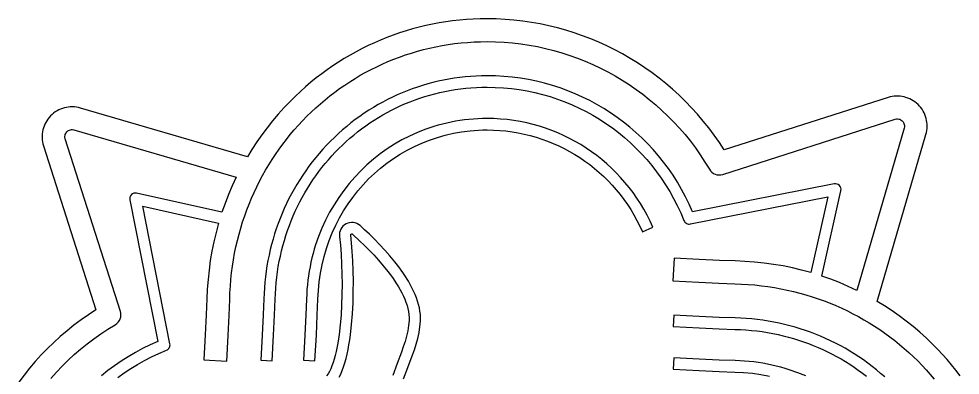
# Model space of a CAD drawing. Header units: millimetres. Extents: x 29.5 to 102.7, y 29.5 to 102.7.
# Drawn here: x 33.3 to 98.9, y 77.9 to 102.7 of the extents above; entities that cross this region are included whole.
import ezdxf

# ---------------------------------------------------------------- set-up
doc = ezdxf.new("R2010")
doc.units = ezdxf.units.MM
doc.layers.add('LOGO', color=7, linetype='Continuous')

msp = doc.modelspace()

# ---------------------------------------------------------------- linework, layer by layer
at = {"layer": 'LOGO'}
for points in [[(98.914, 77.88), (98.622, 78.26), (98.32, 78.633), (98.008, 79), (97.686, 79.361), (97.354, 79.714), (97.012, 80.061), (96.565, 80.491), (96.106, 80.905), (95.636, 81.303), (95.155, 81.686), (94.664, 82.054), (94.163, 82.405), (93.651, 82.741), (93.13, 83.06), (96.526, 94.695), (96.562, 94.835), (96.587, 94.976), (96.603, 95.117), (96.61, 95.257), (96.607, 95.398), (96.594, 95.537), (96.573, 95.674), (96.542, 95.81), (96.502, 95.943), (96.453, 96.074), (96.396, 96.201), (96.33, 96.324), (96.255, 96.444), (96.172, 96.558), (96.08, 96.668), (95.98, 96.771), (95.874, 96.868), (95.762, 96.957), (95.645, 97.037), (95.524, 97.108), (95.399, 97.171), (95.27, 97.226), (95.138, 97.271), (95.004, 97.308), (94.867, 97.335), (94.729, 97.353), (94.59, 97.362), (94.45, 97.362), (94.309, 97.352), (94.169, 97.332), (94.029, 97.303), (93.891, 97.264), (82.471, 93.612), (82.129, 94.135), (81.772, 94.646), (81.399, 95.143), (81.012, 95.627), (80.611, 96.097), (80.196, 96.553), (79.767, 96.995), (79.326, 97.423), (78.872, 97.836), (78.406, 98.234), (77.928, 98.617), (77.439, 98.985), (76.939, 99.337), (76.429, 99.674), (75.909, 99.994), (75.379, 100.298), (74.84, 100.586), (74.293, 100.856), (73.737, 101.11), (73.173, 101.346), (72.602, 101.565), (72.023, 101.766), (71.438, 101.949), (70.847, 102.114), (70.25, 102.26), (69.648, 102.388), (69.041, 102.497), (68.429, 102.586), (67.814, 102.656), (67.194, 102.706), (66.571, 102.737), (65.946, 102.747), (65.461, 102.741), (64.978, 102.723), (64.497, 102.694), (64.019, 102.652), (63.543, 102.599), (63.07, 102.535), (62.599, 102.459), (62.132, 102.371), (61.668, 102.272), (61.207, 102.162), (60.749, 102.041), (60.295, 101.908), (59.845, 101.765), (59.399, 101.61), (58.957, 101.444), (58.519, 101.268), (58.086, 101.08), (57.657, 100.882), (57.233, 100.673), (56.814, 100.454), (56.4, 100.224), (55.992, 99.983), (55.589, 99.732), (55.191, 99.471), (54.799, 99.199), (54.414, 98.917), (54.034, 98.625), (53.66, 98.323), (53.293, 98.011), (52.933, 97.689), (52.579, 97.357), (52.232, 97.015), (51.803, 96.568), (51.389, 96.109), (50.99, 95.639), (50.607, 95.159), (50.24, 94.667), (49.888, 94.166), (49.553, 93.654), (49.234, 93.134), (37.598, 96.531), (37.458, 96.567), (37.318, 96.593), (37.177, 96.609), (37.036, 96.615), (36.896, 96.612), (36.757, 96.6), (36.619, 96.578), (36.484, 96.547), (36.35, 96.507), (36.22, 96.459), (36.093, 96.401), (35.969, 96.335), (35.85, 96.26), (35.735, 96.177), (35.626, 96.085), (35.522, 95.985), (35.426, 95.879), (35.337, 95.767), (35.257, 95.65), (35.185, 95.529), (35.122, 95.404), (35.068, 95.275), (35.022, 95.143), (34.986, 95.009), (34.959, 94.873), (34.94, 94.734), (34.931, 94.595), (34.932, 94.455), (34.942, 94.315), (34.961, 94.174), (34.991, 94.034), (35.03, 93.896), (38.682, 82.476), (38.158, 82.134), (37.648, 81.776), (37.15, 81.403), (36.666, 81.015), (36.196, 80.614), (35.74, 80.198), (35.297, 79.769), (34.87, 79.327), (34.456, 78.873), (34.058, 78.407), (33.675, 77.929), (33.307, 77.44)], [(40.197, 77.751), (40.643, 78.073), (41.103, 78.379), (41.577, 78.668), (42.063, 78.942), (42.561, 79.198), (43.072, 79.437), (43.596, 79.658), (43.658, 79.69), (43.713, 79.732), (43.759, 79.781), (43.796, 79.837), (43.823, 79.899), (43.84, 79.965), (43.845, 80.033), (43.838, 80.103), (41.938, 89.688), (47.227, 88.5), (47.053, 87.862), (46.899, 87.217), (46.766, 86.566), (46.653, 85.909), (46.562, 85.246), (46.492, 84.579), (46.443, 83.907), (46.416, 83.231), (46.373, 82.131), (46.304, 80.727), (46.211, 78.982), (47.797, 78.892), (47.893, 80.691), (47.961, 82.088), (48.003, 83.193), (48.02, 83.664), (48.048, 84.131), (48.087, 84.595), (48.136, 85.055), (48.197, 85.512), (48.268, 85.964), (48.349, 86.413), (48.44, 86.858), (48.542, 87.298), (48.654, 87.734), (48.775, 88.166), (48.907, 88.592), (49.048, 89.014), (49.198, 89.432), (49.358, 89.844), (49.527, 90.251), (49.705, 90.653), (49.893, 91.049), (50.089, 91.44), (50.293, 91.825), (50.507, 92.204), (50.728, 92.577), (50.958, 92.944), (51.197, 93.305), (51.443, 93.66), (51.697, 94.008), (51.959, 94.35), (52.229, 94.685), (52.506, 95.013), (52.791, 95.334), (53.083, 95.648), (53.382, 95.954), (53.688, 96.254), (54.001, 96.546), (54.321, 96.83), (54.648, 97.106), (54.98, 97.375), (55.32, 97.635), (55.665, 97.887), (56.017, 98.131), (56.374, 98.367), (56.738, 98.594), (57.107, 98.812), (57.481, 99.022), (57.862, 99.222), (58.247, 99.414), (58.638, 99.596), (59.033, 99.769), (59.434, 99.932), (59.839, 100.086), (60.25, 100.23), (60.664, 100.365), (61.083, 100.489), (61.506, 100.603), (61.934, 100.707), (62.365, 100.801), (62.801, 100.884), (63.24, 100.956), (63.682, 101.017), (64.129, 101.068), (64.578, 101.108), (65.031, 101.136), (65.487, 101.153), (65.946, 101.159), (66.539, 101.149), (67.129, 101.12), (67.716, 101.07), (68.299, 101.002), (68.878, 100.915), (69.453, 100.808), (70.023, 100.684), (70.587, 100.541), (71.146, 100.38), (71.699, 100.201), (72.245, 100.005), (72.784, 99.791), (73.316, 99.56), (73.839, 99.313), (74.355, 99.049), (74.861, 98.769), (75.359, 98.472), (75.847, 98.16), (76.325, 97.832), (76.793, 97.489), (77.25, 97.131), (77.695, 96.757), (78.129, 96.37), (78.551, 95.968), (78.96, 95.551), (79.356, 95.121), (79.739, 94.677), (80.108, 94.22), (80.463, 93.75), (80.803, 93.267), (81.128, 92.771), (81.437, 92.262), (81.516, 92.151), (81.611, 92.056), (81.719, 91.98), (81.838, 91.923), (81.965, 91.886), (82.097, 91.87), (82.231, 91.877), (82.364, 91.907), (94.379, 95.749), (94.471, 95.771), (94.556, 95.775), (94.632, 95.765), (94.7, 95.745), (94.759, 95.718), (94.808, 95.688), (94.877, 95.632), (94.935, 95.565), (94.966, 95.517), (94.994, 95.459), (95.016, 95.392), (95.028, 95.315), (95.027, 95.231), (95.008, 95.138), (91.708, 83.828), (91.11, 84.107), (90.504, 84.367), (89.889, 84.606), (89.267, 84.826), (90.602, 90.774), (90.612, 90.873), (90.597, 90.969), (90.559, 91.059), (90.499, 91.137), (90.422, 91.199), (90.332, 91.239), (90.236, 91.257), (90.138, 91.25), (80.27, 89.295), (80.031, 89.83), (79.774, 90.353), (79.5, 90.863), (79.208, 91.36), (78.9, 91.844), (78.576, 92.314), (78.236, 92.77), (77.881, 93.212), (77.511, 93.639), (77.127, 94.052), (76.729, 94.45), (76.317, 94.832), (75.893, 95.198), (75.455, 95.549), (75.006, 95.883), (74.545, 96.201), (74.073, 96.502), (73.59, 96.785), (73.097, 97.051), (72.593, 97.299), (72.081, 97.529), (71.559, 97.741), (71.029, 97.934), (70.491, 98.108), (69.945, 98.262), (69.391, 98.397), (68.831, 98.512), (68.265, 98.607), (67.693, 98.681), (67.115, 98.735), (66.533, 98.767), (65.946, 98.778), (65.56, 98.773), (65.175, 98.759), (64.792, 98.735), (64.411, 98.702), (64.032, 98.66), (63.655, 98.609), (63.28, 98.548), (62.908, 98.478), (62.538, 98.4), (62.17, 98.312), (61.806, 98.215), (61.444, 98.11), (61.086, 97.995), (60.73, 97.872), (60.378, 97.74), (60.029, 97.599), (59.684, 97.45), (59.343, 97.292), (59.005, 97.126), (58.671, 96.951), (58.341, 96.768), (58.016, 96.576), (57.695, 96.376), (57.378, 96.168), (57.066, 95.952), (56.759, 95.727), (56.456, 95.495), (56.158, 95.254), (55.866, 95.006), (55.579, 94.75), (55.297, 94.485), (55.021, 94.213), (54.753, 93.937), (54.494, 93.655), (54.241, 93.367), (53.996, 93.075), (53.758, 92.776), (53.528, 92.473), (53.306, 92.165), (53.091, 91.852), (52.884, 91.534), (52.685, 91.212), (52.494, 90.885), (52.31, 90.554), (52.135, 90.219), (51.967, 89.879), (51.808, 89.536), (51.656, 89.189), (51.513, 88.838), (51.378, 88.484), (51.251, 88.126), (51.133, 87.765), (51.023, 87.401), (50.921, 87.034), (50.828, 86.664), (50.744, 86.291), (50.668, 85.916), (50.601, 85.538), (50.542, 85.158), (50.493, 84.776), (50.452, 84.391), (50.42, 84.005), (50.397, 83.617), (50.383, 83.227), (50.34, 82.121), (50.271, 80.713), (50.176, 78.964), (50.968, 78.918), (51.065, 80.713), (51.133, 82.106), (51.175, 83.207), (51.189, 83.594), (51.212, 83.978), (51.244, 84.36), (51.285, 84.738), (51.335, 85.114), (51.393, 85.486), (51.46, 85.855), (51.536, 86.221), (51.62, 86.583), (51.712, 86.941), (51.812, 87.296), (51.92, 87.647), (52.036, 87.994), (52.16, 88.338), (52.292, 88.676), (52.431, 89.011), (52.578, 89.342), (52.732, 89.668), (52.894, 89.989), (53.062, 90.306), (53.238, 90.618), (53.42, 90.925), (53.61, 91.227), (53.806, 91.524), (54.009, 91.815), (54.218, 92.102), (54.434, 92.383), (54.656, 92.658), (54.884, 92.928), (55.118, 93.192), (55.359, 93.45), (55.605, 93.702), (55.857, 93.949), (56.115, 94.189), (56.378, 94.422), (56.646, 94.65), (56.92, 94.871), (57.2, 95.085), (57.484, 95.292), (57.773, 95.493), (58.068, 95.687), (58.367, 95.874), (58.67, 96.053), (58.979, 96.225), (59.292, 96.39), (59.609, 96.548), (59.93, 96.698), (60.256, 96.84), (60.586, 96.975), (60.92, 97.101), (61.257, 97.22), (61.598, 97.33), (61.943, 97.432), (62.292, 97.526), (62.644, 97.612), (62.999, 97.689), (63.357, 97.757), (63.718, 97.817), (64.083, 97.867), (64.45, 97.909), (64.82, 97.942), (65.193, 97.965), (65.568, 97.979), (65.946, 97.984), (66.513, 97.973), (67.075, 97.942), (67.633, 97.889), (68.185, 97.816), (68.731, 97.723), (69.271, 97.61), (69.804, 97.478), (70.331, 97.326), (70.849, 97.155), (71.36, 96.966), (71.862, 96.759), (72.355, 96.533), (72.839, 96.289), (73.313, 96.029), (73.777, 95.751), (74.23, 95.456), (74.672, 95.144), (75.102, 94.817), (75.521, 94.473), (75.927, 94.114), (76.32, 93.74), (76.699, 93.35), (77.065, 92.946), (77.416, 92.528), (77.753, 92.095), (78.075, 91.648), (78.381, 91.188), (78.671, 90.715), (78.944, 90.229), (79.201, 89.73), (79.44, 89.219), (79.661, 88.696), (79.693, 88.633), (79.735, 88.578), (79.785, 88.532), (79.841, 88.495), (79.903, 88.467), (79.969, 88.451), (80.038, 88.446), (80.108, 88.454), (89.693, 90.353), (88.504, 85.064), (87.867, 85.239), (87.222, 85.393), (86.571, 85.526), (85.915, 85.638), (85.252, 85.73), (84.584, 85.8), (83.912, 85.849), (83.235, 85.876), (82.135, 85.919), (80.731, 85.987), (78.986, 86.08), (78.897, 84.495), (80.695, 84.398), (82.093, 84.33), (83.198, 84.288), (83.668, 84.271), (84.136, 84.243), (84.599, 84.205), (85.059, 84.155), (85.516, 84.094), (85.969, 84.024), (86.417, 83.942), (86.862, 83.851), (87.302, 83.749), (87.738, 83.637), (88.169, 83.515), (88.596, 83.384), (89.018, 83.243), (89.435, 83.092), (89.847, 82.932), (90.254, 82.763), (90.656, 82.585), (91.052, 82.398), (91.443, 82.202), (91.828, 81.997), (92.207, 81.784), (92.58, 81.562), (92.947, 81.332), (93.308, 81.093), (93.663, 80.847), (94.011, 80.593), (94.352, 80.331), (94.687, 80.061), (95.015, 79.784), (95.336, 79.499), (95.65, 79.207), (95.956, 78.908), (96.256, 78.602), (96.547, 78.289), (96.832, 77.969), (97.108, 77.642)], [(35.534, 77.693), (35.922, 78.127), (36.324, 78.549), (36.74, 78.958), (37.171, 79.355), (37.614, 79.738), (38.072, 80.107), (38.542, 80.461), (39.025, 80.802), (39.521, 81.127), (40.029, 81.437), (40.141, 81.516), (40.235, 81.611), (40.312, 81.72), (40.369, 81.838), (40.406, 81.965), (40.422, 82.096), (40.415, 82.23), (40.384, 82.363), (36.54, 94.378), (36.52, 94.47), (36.516, 94.555), (36.525, 94.631), (36.545, 94.699), (36.572, 94.758), (36.602, 94.807), (36.657, 94.876), (36.724, 94.934), (36.773, 94.965), (36.831, 94.994), (36.898, 95.016), (36.974, 95.027), (37.059, 95.026), (37.152, 95.007), (48.462, 91.707), (48.183, 91.11), (47.923, 90.503), (47.683, 89.889), (47.463, 89.266), (41.518, 90.599), (41.419, 90.609), (41.322, 90.594), (41.232, 90.556), (41.153, 90.496), (41.09, 90.419), (41.05, 90.33), (41.033, 90.234), (41.039, 90.135), (42.994, 80.27), (42.459, 80.031), (41.937, 79.774), (41.427, 79.499), (40.93, 79.208), (40.447, 78.9), (39.977, 78.575), (39.521, 78.236), (39.079, 77.88)], [(60.127, 77.669), (60.425, 78.46), (60.731, 79.276), (60.872, 79.68), (60.999, 80.081), (61.11, 80.482), (61.2, 80.884), (61.265, 81.289), (61.287, 81.492), (61.302, 81.697), (61.306, 81.923), (61.293, 82.151), (61.266, 82.38), (61.224, 82.611), (61.169, 82.843), (61.1, 83.076), (61.019, 83.309), (60.926, 83.542), (60.823, 83.775), (60.709, 84.008), (60.586, 84.239), (60.454, 84.469), (60.167, 84.925), (59.854, 85.372), (59.52, 85.809), (59.172, 86.231), (58.814, 86.637), (58.453, 87.025), (58.094, 87.391), (57.744, 87.733), (57.407, 88.05), (57.091, 88.337), (56.984, 88.419), (56.868, 88.482), (56.746, 88.526), (56.62, 88.552), (56.491, 88.558), (56.362, 88.544), (56.234, 88.511), (56.11, 88.458), (55.996, 88.387), (55.896, 88.301), (55.812, 88.203), (55.744, 88.095), (55.694, 87.977), (55.661, 87.852), (55.648, 87.721), (55.654, 87.587), (55.718, 86.984), (55.769, 86.34), (55.806, 85.664), (55.829, 84.965), (55.837, 84.251), (55.829, 83.531), (55.805, 82.813), (55.764, 82.106), (55.706, 81.419), (55.63, 80.76), (55.535, 80.138), (55.421, 79.56), (55.357, 79.291), (55.287, 79.037), (55.212, 78.798), (55.132, 78.576), (55.047, 78.372), (54.956, 78.186), (54.86, 78.021), (54.759, 77.876)], [(55.628, 77.77), (55.74, 77.994), (55.844, 78.237), (55.94, 78.499), (56.03, 78.777), (56.112, 79.071), (56.187, 79.379), (56.255, 79.7), (56.316, 80.033), (56.372, 80.376), (56.421, 80.728), (56.502, 81.454), (56.561, 82.201), (56.599, 82.959), (56.619, 83.716), (56.622, 84.463), (56.609, 85.19), (56.583, 85.885), (56.544, 86.54), (56.495, 87.142), (56.438, 87.682), (56.439, 87.715), (56.451, 87.735), (56.475, 87.753), (56.505, 87.762), (56.53, 87.76), (56.559, 87.744), (57.085, 87.26), (57.387, 86.968), (57.708, 86.646), (58.04, 86.299), (58.376, 85.929), (58.709, 85.541), (59.034, 85.136), (59.343, 84.719), (59.63, 84.293), (59.763, 84.078), (59.887, 83.862), (60.003, 83.645), (60.109, 83.428), (60.205, 83.211), (60.289, 82.996), (60.361, 82.781), (60.419, 82.567), (60.464, 82.356), (60.494, 82.147), (60.508, 81.941), (60.506, 81.738), (60.472, 81.374), (60.411, 81.008), (60.327, 80.64), (60.223, 80.268), (60.103, 79.894), (59.97, 79.515), (59.68, 78.743), (59.364, 77.902)], [(93.658, 77.794), (93.37, 78.047), (93.077, 78.292), (92.779, 78.529), (92.476, 78.759), (92.168, 78.982), (91.855, 79.196), (91.537, 79.403), (91.215, 79.603), (90.888, 79.794), (90.557, 79.978), (90.221, 80.153), (89.882, 80.321), (89.538, 80.48), (89.191, 80.632), (88.841, 80.775), (88.486, 80.91), (88.128, 81.036), (87.767, 81.155), (87.403, 81.265), (87.036, 81.366), (86.666, 81.459), (86.293, 81.544), (85.918, 81.62), (85.54, 81.687), (85.16, 81.745), (84.777, 81.795), (84.392, 81.836), (84.006, 81.868), (83.618, 81.891), (83.227, 81.905), (82.122, 81.948), (80.713, 82.017), (78.965, 82.109), (78.919, 81.317), (80.713, 81.221), (82.107, 81.153), (83.208, 81.111), (83.595, 81.097), (83.979, 81.074), (84.36, 81.042), (84.739, 81.001), (85.114, 80.951), (85.487, 80.893), (85.856, 80.826), (86.221, 80.75), (86.584, 80.667), (86.942, 80.575), (87.297, 80.475), (87.648, 80.366), (87.995, 80.25), (88.338, 80.126), (88.677, 79.995), (89.012, 79.856), (89.342, 79.709), (89.668, 79.555), (89.99, 79.393), (90.306, 79.225), (90.618, 79.049), (90.925, 78.867), (91.227, 78.677), (91.524, 78.481), (91.816, 78.278), (92.102, 78.069), (92.383, 77.854)], [(88.166, 77.862), (87.593, 78.093), (87.005, 78.297), (86.706, 78.39), (86.404, 78.475), (86.099, 78.553), (85.791, 78.625), (85.48, 78.689), (85.166, 78.746), (84.849, 78.796), (84.529, 78.838), (84.207, 78.873), (83.882, 78.9), (83.555, 78.92), (83.225, 78.932), (82.12, 78.975), (80.712, 79.044), (78.963, 79.138), (78.919, 78.347), (80.713, 78.25), (82.106, 78.182), (83.208, 78.14), (83.824, 78.111), (84.431, 78.052), (85.028, 77.966), (85.615, 77.853)]]:
    msp.add_lwpolyline(points, dxfattribs=at)
msp.add_lwpolyline([(54.153, 83.205), (54.183, 83.821), (54.241, 84.428), (54.327, 85.025), (54.441, 85.612), (54.581, 86.188), (54.748, 86.752), (54.939, 87.303), (55.155, 87.841), (55.396, 88.365), (55.659, 88.875), (55.945, 89.369), (56.253, 89.848), (56.582, 90.309), (56.931, 90.754), (57.301, 91.18), (57.689, 91.588), (58.096, 91.976), (58.521, 92.344), (58.962, 92.692), (59.42, 93.018), (59.894, 93.322), (60.383, 93.603), (60.886, 93.86), (61.403, 94.094), (61.933, 94.302), (62.475, 94.485), (63.028, 94.642), (63.593, 94.771), (64.167, 94.873), (64.752, 94.947), (65.047, 94.973), (65.345, 94.992), (65.644, 95.003), (65.946, 95.007), (66.385, 94.999), (66.821, 94.975), (67.254, 94.935), (67.683, 94.879), (68.108, 94.808), (68.529, 94.722), (68.945, 94.621), (69.356, 94.505), (69.761, 94.374), (70.16, 94.23), (70.554, 94.071), (70.94, 93.899), (71.32, 93.713), (71.693, 93.514), (72.058, 93.301), (72.415, 93.076), (72.764, 92.838), (73.105, 92.588), (73.436, 92.326), (73.758, 92.051), (74.07, 91.765), (74.373, 91.468), (74.664, 91.159), (74.946, 90.839), (75.216, 90.509), (75.474, 90.168), (75.721, 89.816), (75.956, 89.455), (76.178, 89.083), (76.387, 88.702), (76.583, 88.312), (76.766, 87.912), (77.494, 88.23), (77.299, 88.656), (77.09, 89.073), (76.866, 89.479), (76.629, 89.875), (76.379, 90.261), (76.115, 90.636), (75.839, 91), (75.551, 91.353), (75.251, 91.694), (74.939, 92.023), (74.617, 92.341), (74.283, 92.646), (73.94, 92.939), (73.586, 93.219), (73.223, 93.486), (72.85, 93.74), (72.469, 93.98), (72.079, 94.207), (71.682, 94.419), (71.276, 94.618), (70.863, 94.802), (70.444, 94.971), (70.017, 95.125), (69.585, 95.265), (69.146, 95.388), (68.702, 95.496), (68.253, 95.588), (67.8, 95.664), (67.342, 95.724), (66.88, 95.766), (66.414, 95.792), (65.946, 95.801), (65.624, 95.797), (65.304, 95.785), (64.987, 95.765), (64.671, 95.737), (64.359, 95.702), (64.048, 95.659), (63.74, 95.608), (63.435, 95.55), (63.132, 95.484), (62.832, 95.412), (62.536, 95.332), (62.242, 95.245), (61.951, 95.151), (61.663, 95.05), (61.379, 94.942), (61.098, 94.828), (60.546, 94.579), (60.01, 94.305), (59.488, 94.005), (58.982, 93.681), (58.493, 93.334), (58.022, 92.964), (57.569, 92.571), (57.134, 92.158), (56.72, 91.723), (56.325, 91.269), (55.952, 90.795), (55.601, 90.303), (55.273, 89.794), (54.967, 89.267), (54.686, 88.724), (54.43, 88.165), (54.199, 87.592), (53.994, 87.004), (53.902, 86.706), (53.817, 86.404), (53.738, 86.098), (53.667, 85.79), (53.603, 85.479), (53.546, 85.165), (53.496, 84.848), (53.453, 84.528), (53.419, 84.206), (53.391, 83.881), (53.372, 83.554), (53.36, 83.225), (53.317, 82.119), (53.248, 80.711), (53.153, 78.962), (53.945, 78.918), (54.042, 80.713), (54.109, 82.106), (54.151, 83.207)], close=True, dxfattribs=at)

doc.saveas('drawing.dxf')
